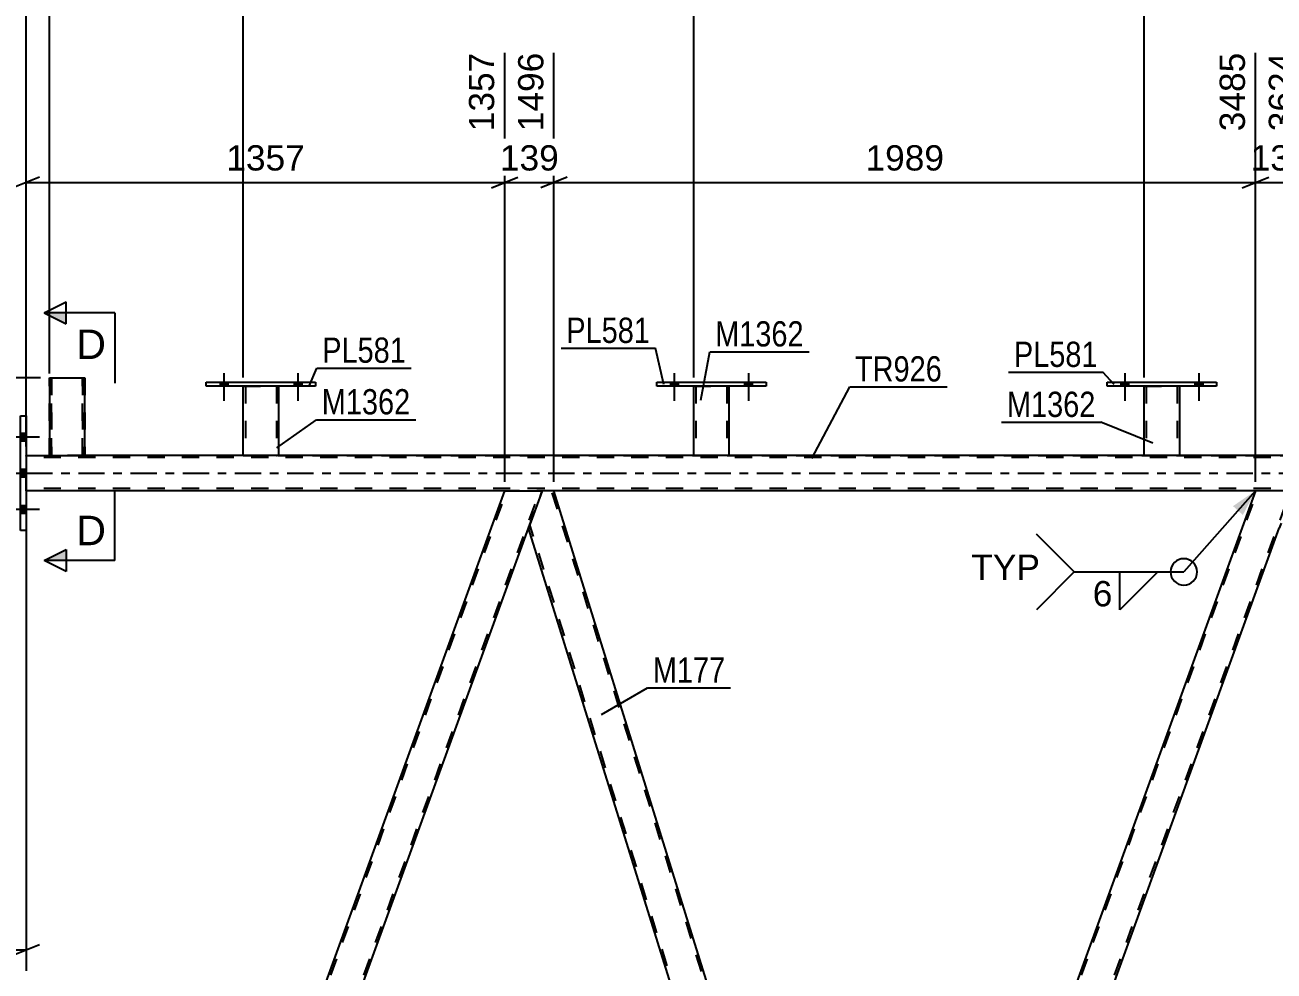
# Model space of a CAD drawing. Header units: millimetres. Extents: x 0 to 841, y 0 to 594.
# Drawn here: x 79.4 to 221, y 373 to 480.2 of the extents above; entities that cross this region are included whole.
import ezdxf

# ---------------------------------------------------------------- set-up
doc = ezdxf.new("R2010")
doc.units = ezdxf.units.MM
doc.linetypes.add('DXK_LINE_DOT2', pattern=[3.9198, 1.9599, -1.9599])
doc.linetypes.add('DXK_LINE_DOT3', pattern=[5.9187, 2.979, -0.9799, 0.9799, -0.9799])
doc.styles.add('Arial', font='arial.ttf', dxfattribs={"height": 0.2})
doc.styles.add('Arial Narrow', font='ARIALN.TTF', dxfattribs={"height": 0.2})

# ---------------------------------------------------------------- blocks, each defined once
blk = doc.blocks.new('Bolt-717034235-3605 - 3600')
at = {"linetype": 'Continuous'}
for points in [[(152.59, 439.28), (153.47, 439.28), (153.47, 439.76), (152.59, 439.76)], [(160.99, 439.28), (161.87, 439.28), (161.87, 439.76), (160.99, 439.76)]]:
    blk.add_hatch(color=1, dxfattribs=at).paths.add_polyline_path(points)
at = {"color": 1, "linetype": 'Continuous'}
for p, q in [((153.03, 440.76), (153.03, 437.64)), ((161.43, 440.76), (161.43, 437.64)), ((152.59, 439.76), (152.59, 439.28)), ((153.47, 439.76), (153.47, 439.28)), ((160.99, 439.76), (160.99, 439.28)), ((161.87, 439.76), (161.87, 439.28))]:
    blk.add_line(p, q, dxfattribs=at)
blk = doc.blocks.new('Bolt-717034235-3602 - 3600')
at = {"linetype": 'Continuous'}
for points in [[(101.51, 439.28), (102.39, 439.28), (102.39, 439.76), (101.51, 439.76)], [(109.91, 439.28), (110.79, 439.28), (110.79, 439.76), (109.91, 439.76)]]:
    blk.add_hatch(color=1, dxfattribs=at).paths.add_polyline_path(points)
at = {"color": 1, "linetype": 'Continuous'}
for p, q in [((101.95, 440.76), (101.95, 437.64)), ((110.35, 440.76), (110.35, 437.64)), ((101.51, 439.76), (101.51, 439.28)), ((102.39, 439.76), (102.39, 439.28)), ((109.91, 439.76), (109.91, 439.28)), ((110.79, 439.76), (110.79, 439.28))]:
    blk.add_line(p, q, dxfattribs=at)
blk = doc.blocks.new('Bolt-717034235-3603 - 3600')
at = {"linetype": 'Continuous'}
for points in [[(101.51, 439.28), (102.39, 439.28), (102.39, 439.76), (101.51, 439.76)], [(109.91, 439.28), (110.79, 439.28), (110.79, 439.76), (109.91, 439.76)]]:
    blk.add_hatch(color=1, dxfattribs=at).paths.add_polyline_path(points)
at = {"color": 1, "linetype": 'Continuous'}
for p, q in [((101.95, 440.76), (101.95, 437.64)), ((110.35, 440.76), (110.35, 437.64)), ((101.51, 439.76), (101.51, 439.28)), ((102.39, 439.76), (102.39, 439.28)), ((109.91, 439.76), (109.91, 439.28)), ((110.79, 439.76), (110.79, 439.28))]:
    blk.add_line(p, q, dxfattribs=at)
blk = doc.blocks.new('Bolt-717034235-3604 - 3600')
at = {"linetype": 'Continuous'}
for points in [[(152.59, 439.28), (153.47, 439.28), (153.47, 439.76), (152.59, 439.76)], [(160.99, 439.28), (161.87, 439.28), (161.87, 439.76), (160.99, 439.76)]]:
    blk.add_hatch(color=1, dxfattribs=at).paths.add_polyline_path(points)
at = {"color": 1, "linetype": 'Continuous'}
for p, q in [((153.03, 440.76), (153.03, 437.64)), ((161.43, 440.76), (161.43, 437.64)), ((152.59, 439.76), (152.59, 439.28)), ((153.47, 439.76), (153.47, 439.28)), ((160.99, 439.76), (160.99, 439.28)), ((161.87, 439.76), (161.87, 439.28))]:
    blk.add_line(p, q, dxfattribs=at)
blk = doc.blocks.new('Part-717034235-3670 - 3600')
at = {"color": 2, "linetype": 'Continuous'}
for p, q in [((155.23, 431.44), (155.23, 439.28)), ((159.23, 439.28), (159.23, 431.44)), ((159.19, 431.44), (155.23, 431.44)), ((159.23, 431.44), (159.19, 431.44))]:
    blk.add_line(p, q, dxfattribs=at)
at = {"color": 7, "linetype": 'DXK_LINE_DOT2'}
for p, q in [((155.23, 439.28), (159.23, 439.28)), ((155.23, 439.28), (155.23, 439.28)), ((155.23, 439.28), (155.23, 439.28)), ((155.47, 439.28), (155.47, 431.44)), ((158.99, 439.28), (158.99, 431.44)), ((159.23, 439.28), (159.23, 439.28)), ((159.23, 439.28), (159.23, 439.28)), ((158.97, 431.44), (158.99, 431.44))]:
    blk.add_line(p, q, dxfattribs=at)
blk = doc.blocks.new('Bolt-717034235-3606 - 3600')
at = {"linetype": 'Continuous'}
for points in [[(203.67, 439.28), (204.55, 439.28), (204.55, 439.76), (203.67, 439.76)], [(212.07, 439.28), (212.95, 439.28), (212.95, 439.76), (212.07, 439.76)]]:
    blk.add_hatch(color=1, dxfattribs=at).paths.add_polyline_path(points)
at = {"color": 1, "linetype": 'Continuous'}
for p, q in [((204.11, 440.76), (204.11, 437.64)), ((212.51, 440.76), (212.51, 437.64)), ((203.67, 439.76), (203.67, 439.28)), ((204.55, 439.76), (204.55, 439.28)), ((212.07, 439.76), (212.07, 439.28)), ((212.95, 439.76), (212.95, 439.28))]:
    blk.add_line(p, q, dxfattribs=at)
blk = doc.blocks.new('Bolt-717034235-3607 - 3600')
at = {"linetype": 'Continuous'}
for points in [[(203.67, 439.28), (204.55, 439.28), (204.55, 439.76), (203.67, 439.76)], [(212.07, 439.28), (212.95, 439.28), (212.95, 439.76), (212.07, 439.76)]]:
    blk.add_hatch(color=1, dxfattribs=at).paths.add_polyline_path(points)
at = {"color": 1, "linetype": 'Continuous'}
for p, q in [((204.11, 440.76), (204.11, 437.64)), ((212.51, 440.76), (212.51, 437.64)), ((203.67, 439.76), (203.67, 439.28)), ((204.55, 439.76), (204.55, 439.28)), ((212.07, 439.76), (212.07, 439.28)), ((212.95, 439.76), (212.95, 439.28))]:
    blk.add_line(p, q, dxfattribs=at)
blk = doc.blocks.new('Part-717034235-3675 - 3600')
at = {"color": 2, "linetype": 'Continuous'}
for p, q in [((202.11, 439.28), (202.11, 439.76)), ((202.11, 439.76), (214.51, 439.76)), ((214.51, 439.28), (202.11, 439.28)), ((214.51, 439.76), (214.51, 439.28))]:
    blk.add_line(p, q, dxfattribs=at)
blk = doc.blocks.new('Part-717034235-3680 - 3600')
at = {"color": 2, "linetype": 'Continuous'}
for p, q in [((206.31, 431.44), (206.31, 439.28)), ((210.31, 439.28), (210.31, 431.44)), ((210.27, 431.44), (206.31, 431.44)), ((210.31, 431.44), (210.27, 431.44))]:
    blk.add_line(p, q, dxfattribs=at)
at = {"color": 7, "linetype": 'DXK_LINE_DOT2'}
for p, q in [((206.31, 439.28), (210.31, 439.28)), ((206.31, 439.28), (206.31, 439.28)), ((206.31, 439.28), (206.31, 439.28)), ((206.55, 439.28), (206.55, 431.44)), ((210.07, 439.28), (210.07, 431.44)), ((210.31, 439.28), (210.31, 439.28)), ((210.31, 439.28), (210.31, 439.28)), ((210.05, 431.44), (210.07, 431.44))]:
    blk.add_line(p, q, dxfattribs=at)
blk = doc.blocks.new('Part-717034235-3630 - 3600')
at = {"color": 2, "linetype": 'Continuous'}
for p, q in [((82.17, 440.24), (82.17, 440.24)), ((82.17, 440.24), (82.17, 431.44)), ((82.17, 440.24), (86.17, 440.24)), ((86.17, 440.24), (86.17, 440.24)), ((86.17, 431.44), (86.17, 440.24)), ((82.17, 431.44), (82.17, 431.44)), ((82.17, 431.44), (86.14, 431.44)), ((86.17, 431.44), (86.14, 431.44)), ((86.17, 431.44), (86.17, 431.44))]:
    blk.add_line(p, q, dxfattribs=at)
at = {"color": 7, "linetype": 'DXK_LINE_DOT2'}
for p, q in [((82.17, 431.44), (82.17, 440.24)), ((82.17, 440.24), (82.17, 440.24)), ((82.21, 440.24), (82.21, 440.24)), ((82.31, 440.24), (82.31, 440.24)), ((82.41, 440.24), (82.41, 440.24)), ((82.41, 431.44), (82.41, 440.24)), ((82.41, 440.24), (82.41, 431.44)), ((82.41, 440.24), (82.43, 440.24)), ((82.41, 440.24), (82.43, 440.24)), ((82.43, 440.24), (82.47, 440.24)), ((82.43, 440.24), (82.47, 440.24)), ((82.47, 440.24), (82.47, 440.24)), ((82.47, 440.24), (82.48, 440.24)), ((82.65, 440.24), (82.65, 440.24)), ((82.65, 440.24), (82.65, 440.24)), ((85.93, 431.44), (85.93, 440.24)), ((85.93, 440.24), (85.93, 431.44)), ((86.17, 440.24), (86.17, 431.44)), ((82.17, 431.44), (82.17, 431.44)), ((82.21, 431.44), (82.65, 431.44)), ((82.41, 431.44), (82.41, 431.44)), ((82.65, 431.44), (82.65, 431.44)), ((82.65, 431.44), (82.65, 431.44)), ((85.92, 431.44), (85.93, 431.44)), ((85.92, 431.44), (85.93, 431.44)), ((85.93, 431.44), (85.93, 431.44)), ((86.17, 431.44), (86.17, 431.44))]:
    blk.add_line(p, q, dxfattribs=at)
blk = doc.blocks.new('Part-717034235-3645 - 3600')
at = {"color": 2, "linetype": 'Continuous'}
for p, q in [((99.95, 439.28), (99.95, 439.76)), ((99.95, 439.76), (112.35, 439.76)), ((112.35, 439.28), (99.95, 439.28)), ((112.35, 439.76), (112.35, 439.28))]:
    blk.add_line(p, q, dxfattribs=at)
blk = doc.blocks.new('Part-717034235-3660 - 3600')
at = {"color": 2, "linetype": 'Continuous'}
for p, q in [((104.15, 431.44), (104.15, 439.28)), ((108.15, 439.28), (108.15, 431.44)), ((108.11, 431.44), (104.15, 431.44)), ((108.15, 431.44), (108.11, 431.44))]:
    blk.add_line(p, q, dxfattribs=at)
at = {"color": 7, "linetype": 'DXK_LINE_DOT2'}
for p, q in [((104.15, 439.28), (108.15, 439.28)), ((104.15, 439.28), (104.15, 439.28)), ((104.15, 439.28), (104.15, 439.28)), ((104.39, 439.28), (104.39, 431.44)), ((107.91, 439.28), (107.91, 431.44)), ((108.15, 439.28), (108.15, 439.28)), ((108.15, 439.28), (108.15, 439.28)), ((107.89, 431.44), (107.91, 431.44))]:
    blk.add_line(p, q, dxfattribs=at)
blk = doc.blocks.new('Part-717034235-3665 - 3600')
at = {"color": 2, "linetype": 'Continuous'}
for p, q in [((151.03, 439.28), (151.03, 439.76)), ((151.03, 439.76), (163.43, 439.76)), ((163.43, 439.28), (151.03, 439.28)), ((163.43, 439.76), (163.43, 439.28))]:
    blk.add_line(p, q, dxfattribs=at)
blk = doc.blocks.new('Part-717034235-3938 - 3600')
at = {"color": 7, "linetype": 'DXK_LINE_DOT2'}
for p, q in [((175.07, 306.22), (219.19, 427.44)), ((178.82, 306.22), (222.94, 427.44)), ((223.19, 427.44), (221.64, 423.19)), ((174.81, 306.22), (176.57, 311.04)), ((179.07, 306.22), (180.83, 311.04)), ((179.07, 306.22), (174.81, 306.22))]:
    blk.add_line(p, q, dxfattribs=at)
at = {"color": 2, "linetype": 'Continuous'}
for p, q in [((218.94, 427.44), (176.57, 311.04)), ((223.19, 427.44), (218.94, 427.44)), ((180.83, 311.04), (221.64, 423.19))]:
    blk.add_line(p, q, dxfattribs=at)
blk = doc.blocks.new('Part-717034235-3847 - 3600')
at = {"color": 2, "linetype": 'Continuous'}
for p, q in [((79.53, 431.44), (82.17, 431.44)), ((104.15, 431.44), (86.17, 431.44)), ((155.23, 431.44), (108.15, 431.44)), ((206.31, 431.44), (159.23, 431.44)), ((257.39, 431.44), (210.31, 431.44)), ((133.8, 427.44), (79.53, 427.44)), ((218.94, 427.44), (139.38, 427.44))]:
    blk.add_line(p, q, dxfattribs=at)
at = {"color": 7, "linetype": 'DXK_LINE_DOT2'}
for p, q in [((79.53, 427.44), (79.53, 431.44)), ((742, 431.2), (79.53, 431.2)), ((86.17, 431.44), (82.17, 431.44)), ((104.15, 431.44), (742, 431.44)), ((108.15, 431.44), (104.15, 431.44)), ((159.23, 431.44), (155.23, 431.44)), ((210.31, 431.44), (206.31, 431.44)), ((742, 427.68), (79.53, 427.68)), ((139.38, 427.44), (133.8, 427.44)), ((734, 427.44), (218.94, 427.44)), ((224.51, 427.44), (218.94, 427.44))]:
    blk.add_line(p, q, dxfattribs=at)
at = {"color": 7, "linetype": 'DXK_LINE_DOT3'}
blk.add_line((79.53, 429.44), (742, 429.44), dxfattribs=at)
blk = doc.blocks.new('Part-717034235-3907 - 3600')
at = {"color": 2, "linetype": 'Continuous'}
for p, q in [((78.89, 435.94), (79.53, 435.94)), ((78.89, 422.94), (78.89, 435.94)), ((79.53, 435.94), (79.53, 422.94)), ((79.53, 422.94), (78.89, 422.94))]:
    blk.add_line(p, q, dxfattribs=at)
blk = doc.blocks.new('Part-717034235-3928 - 3600')
at = {"color": 2, "linetype": 'Continuous'}
for p, q in [((138.06, 427.44), (136.51, 423.19)), ((139.38, 427.44), (138.06, 427.44)), ((175.66, 311.04), (139.38, 427.44)), ((171.47, 311.04), (136.51, 423.19))]:
    blk.add_line(p, q, dxfattribs=at)
at = {"color": 7, "linetype": 'DXK_LINE_DOT2'}
for p, q in [((175.94, 309.32), (139.12, 427.44)), ((173.22, 306.22), (136.65, 423.56)), ((172.97, 306.22), (171.47, 311.04)), ((176.08, 309.69), (175.66, 311.04)), ((174.81, 306.22), (176.08, 309.69)), ((172.97, 306.22), (174.81, 306.22))]:
    blk.add_line(p, q, dxfattribs=at)
blk = doc.blocks.new('Part-717034235-3933 - 3600')
at = {"color": 2, "linetype": 'Continuous'}
for p, q in [((89.68, 306.22), (133.8, 427.44)), ((133.8, 427.44), (138.06, 427.44)), ((93.94, 306.22), (136.51, 423.19))]:
    blk.add_line(p, q, dxfattribs=at)
at = {"color": 7, "linetype": 'DXK_LINE_DOT2'}
for p, q in [((89.94, 306.22), (134.06, 427.44)), ((93.68, 306.22), (137.8, 427.44)), ((136.51, 423.19), (138.06, 427.44)), ((93.94, 306.22), (89.68, 306.22))]:
    blk.add_line(p, q, dxfattribs=at)
blk = doc.blocks.new('Bolt-717034235-3983 - 3600')
at = {"linetype": 'Continuous'}
for points in [[(79.53, 433.1), (79.53, 433.98), (78.89, 433.98), (78.89, 433.1)], [(79.53, 433.1), (79.53, 433.98), (78.89, 433.98), (78.89, 433.1)], [(79.53, 433.1), (79.53, 433.98), (78.89, 433.98), (78.89, 433.1)], [(79.53, 429), (79.53, 429.88), (78.89, 429.88), (78.89, 429)], [(79.53, 429), (79.53, 429.88), (78.89, 429.88), (78.89, 429)], [(79.53, 424.9), (79.53, 425.78), (78.89, 425.78), (78.89, 424.9)], [(79.53, 424.9), (79.53, 425.78), (78.89, 425.78), (78.89, 424.9)], [(79.53, 424.9), (79.53, 425.78), (78.89, 425.78), (78.89, 424.9)]]:
    blk.add_hatch(color=1, dxfattribs=at).paths.add_polyline_path(points)
at = {"color": 1, "linetype": 'Continuous'}
for p, q in [((77.73, 433.54), (81.05, 433.54)), ((77.73, 433.54), (81.05, 433.54)), ((77.73, 433.54), (81.05, 433.54)), ((78.89, 433.98), (79.53, 433.98)), ((78.89, 433.98), (79.53, 433.98)), ((78.89, 433.98), (79.53, 433.98)), ((78.89, 433.1), (79.53, 433.1)), ((78.89, 433.1), (79.53, 433.1)), ((78.89, 433.1), (79.53, 433.1)), ((77.73, 429.44), (81.05, 429.44)), ((77.73, 429.44), (81.05, 429.44)), ((78.89, 429.88), (79.53, 429.88)), ((78.89, 429.88), (79.53, 429.88)), ((78.89, 429), (79.53, 429)), ((78.89, 429), (79.53, 429)), ((77.73, 425.34), (81.05, 425.34)), ((77.73, 425.34), (81.05, 425.34)), ((77.73, 425.34), (81.05, 425.34)), ((78.89, 425.78), (79.53, 425.78)), ((78.89, 425.78), (79.53, 425.78)), ((78.89, 425.78), (79.53, 425.78)), ((78.89, 424.9), (79.53, 424.9)), ((78.89, 424.9), (79.53, 424.9)), ((78.89, 424.9), (79.53, 424.9))]:
    blk.add_line(p, q, dxfattribs=at)
blk = doc.blocks.new('StraightDimension-717034235-17335 - 3600')
at = {"color": 7, "linetype": 'Continuous'}
for p, q in [((133.8, 428.44), (133.8, 477.09)), ((79.53, 432.44), (79.53, 465.91)), ((81.03, 462.99), (78.03, 461.79)), ((79.53, 462.39), (133.8, 462.39)), ((132.3, 461.79), (135.3, 462.99))]:
    blk.add_line(p, q, dxfattribs=at)
at = {"color": 0}
blk.add_wipeout([(111.71, 463.14), (111.71, 467.34), (101.62, 467.34), (101.62, 463.14)], dxfattribs=at)
at = {"color": 3, "style": 'Arial'}
blk.add_text('1357', height=2.865, dxfattribs=at).set_placement((102.22, 463.74))
at = {"color": 0, "linetype": 'Continuous'}
for points in [[(133.2, 477.69), (129, 477.69), (129, 467.59), (133.2, 467.59)], [(78.93, 466.51), (74.73, 466.51), (74.73, 463.09), (78.93, 463.09)]]:
    blk.add_wipeout(points, dxfattribs=at)
at = {"color": 3, "linetype": 'Continuous', "style": 'Arial'}
for s, height, p in [('1357', 2.865, (132.6, 468.19)), ('0', 2.87, (78.33, 463.69))]:
    blk.add_text(s, height=height, rotation=90.0002, dxfattribs=at).set_placement(p)
blk = doc.blocks.new('StraightDimension-717034235-17142 - 3600')
at = {"color": 7, "linetype": 'Continuous'}
for p, q in [((82.17, 440.73), (82.17, 500.51)), ((104.15, 440.28), (104.15, 494.64)), ((83.67, 487.27), (80.67, 486.07)), ((82.17, 486.67), (104.15, 486.67)), ((102.65, 486.07), (105.65, 487.27))]:
    blk.add_line(p, q, dxfattribs=at)
at = {"color": 0}
blk.add_wipeout([(97.1, 487.42), (97.1, 491.62), (89.23, 491.62), (89.23, 487.42)], dxfattribs=at)
at = {"color": 3, "style": 'Arial'}
blk.add_text('549', height=2.865, dxfattribs=at).set_placement((89.83, 488.02))
at = {"color": 0, "linetype": 'Continuous'}
blk.add_wipeout([(103.55, 495.24), (99.35, 495.24), (99.35, 487.37), (103.55, 487.37)], dxfattribs=at)
at = {"color": 3, "linetype": 'Continuous', "style": 'Arial'}
blk.add_text('615', height=2.865, rotation=90.0002, dxfattribs=at).set_placement((102.95, 487.97))
blk = doc.blocks.new('StraightDimension-717034235-4157 - 3600')
at = {"color": 7, "linetype": 'Continuous'}
blk.add_line((81.17, 440.24), (22.04, 440.24), dxfattribs=at)
blk = doc.blocks.new('StraightDimension-717034235-4171 - 3600')
at = {"color": 7, "linetype": 'Continuous'}
for p, q in [((79.53, 426.44), (79.53, 372.99)), ((61.11, 307.22), (61.11, 378.24)), ((62.61, 375.99), (59.61, 374.79)), ((61.11, 375.39), (79.53, 375.39)), ((78.03, 374.79), (81.03, 375.99))]:
    blk.add_line(p, q, dxfattribs=at)
at = {"color": 0}
blk.add_wipeout([(74.58, 376.14), (74.58, 380.34), (66.07, 380.34), (66.07, 376.14)], dxfattribs=at)
at = {"color": 3, "style": 'Arial Narrow'}
blk.add_text('1431', height=2.863, dxfattribs=at).set_placement((66.67, 376.74))
blk = doc.blocks.new('StraightDimension-717034235-17140 - 3600')
at = {"color": 7, "linetype": 'Continuous'}
for p, q in [((155.23, 440.28), (155.23, 496.86)), ((206.31, 440.28), (206.31, 496.86)), ((156.73, 487.27), (153.73, 486.07)), ((155.23, 486.67), (206.31, 486.67)), ((204.81, 486.07), (207.81, 487.27))]:
    blk.add_line(p, q, dxfattribs=at)
at = {"color": 0}
blk.add_wipeout([(185.82, 487.42), (185.82, 491.62), (175.72, 491.62), (175.72, 487.42)], dxfattribs=at)
at = {"color": 3, "style": 'Arial'}
blk.add_text('1277', height=2.865, dxfattribs=at).set_placement((176.32, 488.02))
at = {"color": 0, "linetype": 'Continuous'}
blk.add_wipeout([(205.71, 497.46), (201.51, 497.46), (201.51, 487.37), (205.71, 487.37)], dxfattribs=at)
at = {"color": 3, "linetype": 'Continuous', "style": 'Arial'}
blk.add_text('3170', height=2.865, rotation=90.0002, dxfattribs=at).set_placement((205.11, 487.97))
blk = doc.blocks.new('StraightDimension-717034235-17139 - 3600')
at = {"color": 7, "linetype": 'Continuous'}
for p, q in [((206.31, 440.28), (206.31, 496.86)), ((257.39, 440.28), (257.39, 496.86)), ((207.81, 487.27), (204.81, 486.07)), ((206.31, 486.67), (257.39, 486.67)), ((255.89, 486.07), (258.89, 487.27))]:
    blk.add_line(p, q, dxfattribs=at)
at = {"color": 0}
blk.add_wipeout([(236.9, 487.42), (236.9, 491.62), (226.8, 491.62), (226.8, 487.42)], dxfattribs=at)
at = {"color": 3, "style": 'Arial'}
blk.add_text('1277', height=2.865, dxfattribs=at).set_placement((227.4, 488.02))
at = {"color": 0, "linetype": 'Continuous'}
blk.add_wipeout([(256.79, 497.46), (252.59, 497.46), (252.59, 487.37), (256.79, 487.37)], dxfattribs=at)
at = {"color": 3, "linetype": 'Continuous', "style": 'Arial'}
blk.add_text('4447', height=2.865, rotation=90.0002, dxfattribs=at).set_placement((256.19, 487.97))
blk = doc.blocks.new('StraightDimension-717034235-17141 - 3600')
at = {"color": 7, "linetype": 'Continuous'}
for p, q in [((155.23, 440.28), (155.23, 496.86)), ((104.15, 440.28), (104.15, 494.64)), ((105.65, 487.27), (102.65, 486.07)), ((104.15, 486.67), (155.23, 486.67)), ((153.73, 486.07), (156.73, 487.27))]:
    blk.add_line(p, q, dxfattribs=at)
at = {"color": 0}
blk.add_wipeout([(134.74, 487.42), (134.74, 491.62), (124.64, 491.62), (124.64, 487.42)], dxfattribs=at)
at = {"color": 3, "style": 'Arial'}
blk.add_text('1277', height=2.865, dxfattribs=at).set_placement((125.24, 488.02))
at = {"color": 0, "linetype": 'Continuous'}
blk.add_wipeout([(154.63, 497.46), (150.43, 497.46), (150.43, 487.37), (154.63, 487.37)], dxfattribs=at)
at = {"color": 3, "linetype": 'Continuous', "style": 'Arial'}
blk.add_text('1892', height=2.865, rotation=90.0002, dxfattribs=at).set_placement((154.03, 487.97))
blk = doc.blocks.new('StraightDimension-717034235-17143 - 3600')
at = {"color": 7, "linetype": 'Continuous'}
for p, q in [((82.17, 440.73), (82.17, 500.51)), ((79.53, 432.44), (79.53, 494.69)), ((78.03, 486.07), (81.03, 487.27)), ((79.53, 486.67), (82.17, 486.67)), ((83.67, 487.27), (80.67, 486.07))]:
    blk.add_line(p, q, dxfattribs=at)
at = {"color": 0, "linetype": 'Continuous'}
blk.add_wipeout([(81.57, 501.11), (77.37, 501.11), (77.37, 495.47), (81.57, 495.47)], dxfattribs=at)
at = {"color": 0}
blk.add_wipeout([(83.68, 487.42), (83.68, 491.62), (78.03, 491.62), (78.03, 487.42)], dxfattribs=at)
at = {"color": 3, "linetype": 'Continuous', "style": 'Arial'}
blk.add_text('66', height=2.865, rotation=90.0002, dxfattribs=at).set_placement((80.97, 496.07))
at = {"color": 3, "style": 'Arial'}
blk.add_text('66', height=2.865, dxfattribs=at).set_placement((78.63, 488.02))
at = {"color": 0, "linetype": 'Continuous'}
blk.add_wipeout([(78.93, 495.29), (74.73, 495.29), (74.73, 491.87), (78.93, 491.87)], dxfattribs=at)
at = {"color": 3, "linetype": 'Continuous', "style": 'Arial'}
blk.add_text('0', height=2.87, rotation=90.0002, dxfattribs=at).set_placement((78.33, 492.47))
blk = doc.blocks.new('StraightDimension-717034235-17332 - 3600')
at = {"color": 7, "linetype": 'Continuous'}
for p, q in [((218.94, 428.44), (218.94, 477.09)), ((224.51, 428.44), (224.51, 477.09)), ((217.44, 461.79), (220.44, 462.99)), ((218.94, 462.39), (224.51, 462.39)), ((226.01, 462.99), (223.01, 461.79))]:
    blk.add_line(p, q, dxfattribs=at)
at = {"color": 0}
blk.add_wipeout([(225.66, 463.14), (225.66, 467.34), (217.79, 467.34), (217.79, 463.14)], dxfattribs=at)
at = {"color": 3, "style": 'Arial'}
blk.add_text('139', height=2.865, dxfattribs=at).set_placement((218.39, 463.74))
at = {"color": 0, "linetype": 'Continuous'}
blk.add_wipeout([(223.91, 477.69), (219.71, 477.69), (219.71, 467.59), (223.91, 467.59)], dxfattribs=at)
at = {"color": 3, "linetype": 'Continuous', "style": 'Arial'}
blk.add_text('3624', height=2.865, rotation=90.0002, dxfattribs=at).set_placement((223.31, 468.19))
blk = doc.blocks.new('StraightDimension-717034235-17333 - 3600')
at = {"color": 7, "linetype": 'Continuous'}
for p, q in [((139.38, 428.44), (139.38, 477.09)), ((218.94, 428.44), (218.94, 477.09)), ((140.88, 462.99), (137.88, 461.79)), ((139.38, 462.39), (218.94, 462.39)), ((217.44, 461.79), (220.44, 462.99))]:
    blk.add_line(p, q, dxfattribs=at)
at = {"color": 0}
blk.add_wipeout([(184.2, 463.14), (184.2, 467.34), (174.11, 467.34), (174.11, 463.14)], dxfattribs=at)
at = {"color": 3, "style": 'Arial'}
blk.add_text('1989', height=2.865, dxfattribs=at).set_placement((174.71, 463.74))
at = {"color": 0, "linetype": 'Continuous'}
blk.add_wipeout([(218.33, 477.69), (214.13, 477.69), (214.13, 467.59), (218.33, 467.59)], dxfattribs=at)
at = {"color": 3, "linetype": 'Continuous', "style": 'Arial'}
blk.add_text('3485', height=2.865, rotation=90.0002, dxfattribs=at).set_placement((217.74, 468.19))
blk = doc.blocks.new('StraightDimension-717034235-17334 - 3600')
at = {"color": 7, "linetype": 'Continuous'}
for p, q in [((133.8, 428.44), (133.8, 477.09)), ((139.38, 428.44), (139.38, 477.09)), ((132.3, 461.79), (135.3, 462.99)), ((133.8, 462.39), (139.38, 462.39)), ((140.88, 462.99), (137.88, 461.79))]:
    blk.add_line(p, q, dxfattribs=at)
at = {"color": 0}
blk.add_wipeout([(140.52, 463.14), (140.52, 467.34), (132.65, 467.34), (132.65, 463.14)], dxfattribs=at)
at = {"color": 3, "style": 'Arial'}
blk.add_text('139', height=2.865, dxfattribs=at).set_placement((133.25, 463.74))
at = {"color": 0, "linetype": 'Continuous'}
blk.add_wipeout([(138.78, 477.69), (134.58, 477.69), (134.58, 467.59), (138.78, 467.59)], dxfattribs=at)
at = {"color": 3, "linetype": 'Continuous', "style": 'Arial'}
blk.add_text('1496', height=2.865, rotation=90.0002, dxfattribs=at).set_placement((138.18, 468.19))
blk = doc.blocks.new('Mark-717034235-3666 - 3600')
at = {"color": 0}
blk.add_wipeout([(167.71, 443.79), (167.71, 446.79), (157.66, 446.79), (157.66, 443.79)], dxfattribs=at)
blk.add_wipeout([(167.71, 443.79), (167.71, 446.79), (157.66, 446.79), (157.66, 443.79)], dxfattribs=at)
at = {"color": 30, "linetype": 'Continuous'}
for p, q in [((156.04, 437.7), (157.06, 443.19)), ((157.06, 443.19), (168.31, 443.19))]:
    blk.add_line(p, q, dxfattribs=at)
at = {"color": 3, "style": 'Arial Narrow'}
blk.add_text('M1362', height=2.863, dxfattribs=at).set_placement((157.66, 443.79))
blk = doc.blocks.new('Mark-717034235-3671 - 3600')
at = {"color": 0}
blk.add_wipeout([(201.04, 441.47), (201.04, 444.47), (191.54, 444.47), (191.54, 441.47)], dxfattribs=at)
blk.add_wipeout([(201.04, 441.47), (201.04, 444.47), (191.54, 444.47), (191.54, 441.47)], dxfattribs=at)
at = {"color": 30, "linetype": 'Continuous'}
for p in [(190.94, 440.87), (202.91, 439.49)]:
    blk.add_line(p, (201.64, 440.87), dxfattribs=at)
at = {"color": 3, "style": 'Arial Narrow'}
blk.add_text('PL581', height=2.863, dxfattribs=at).set_placement((191.54, 441.47))
blk = doc.blocks.new('Mark-717034235-3676 - 3600')
at = {"color": 0}
blk.add_wipeout([(200.8, 435.8), (200.8, 438.8), (190.75, 438.8), (190.75, 435.8)], dxfattribs=at)
blk.add_wipeout([(200.8, 435.8), (200.8, 438.8), (190.75, 438.8), (190.75, 435.8)], dxfattribs=at)
at = {"color": 30, "linetype": 'Continuous'}
for p in [(190.15, 435.2), (207.29, 432.84)]:
    blk.add_line(p, (201.4, 435.2), dxfattribs=at)
at = {"color": 3, "style": 'Arial Narrow'}
blk.add_text('M1362', height=2.863, dxfattribs=at).set_placement((190.75, 435.8))
blk = doc.blocks.new('Mark-717034235-3641 - 3600')
at = {"color": 0}
blk.add_wipeout([(122.6, 441.94), (122.6, 444.94), (113.1, 444.94), (113.1, 441.94)], dxfattribs=at)
blk.add_wipeout([(122.6, 441.94), (122.6, 444.94), (113.1, 444.94), (113.1, 441.94)], dxfattribs=at)
at = {"color": 30, "linetype": 'Continuous'}
for p, q in [((111.63, 439.28), (112.5, 441.34)), ((112.5, 441.34), (123.2, 441.34))]:
    blk.add_line(p, q, dxfattribs=at)
at = {"color": 3, "style": 'Arial Narrow'}
blk.add_text('PL581', height=2.863, dxfattribs=at).set_placement((113.1, 441.94))
blk = doc.blocks.new('Mark-717034235-3656 - 3600')
at = {"color": 0}
blk.add_wipeout([(123.1, 436.09), (123.1, 439.09), (113.05, 439.09), (113.05, 436.09)], dxfattribs=at)
blk.add_wipeout([(123.1, 436.09), (123.1, 439.09), (113.05, 439.09), (113.05, 436.09)], dxfattribs=at)
at = {"color": 30, "linetype": 'Continuous'}
for p, q in [((107.97, 432.3), (112.45, 435.49)), ((112.45, 435.49), (123.7, 435.49))]:
    blk.add_line(p, q, dxfattribs=at)
at = {"color": 3, "style": 'Arial Narrow'}
blk.add_text('M1362', height=2.863, dxfattribs=at).set_placement((113.05, 436.09))
blk = doc.blocks.new('Mark-717034235-3661 - 3600')
at = {"color": 0}
blk.add_wipeout([(150.28, 444.19), (150.28, 447.19), (140.78, 447.19), (140.78, 444.19)], dxfattribs=at)
blk.add_wipeout([(150.28, 444.19), (150.28, 447.19), (140.78, 447.19), (140.78, 444.19)], dxfattribs=at)
at = {"color": 30, "linetype": 'Continuous'}
for p in [(140.18, 443.59), (151.86, 439.47)]:
    blk.add_line(p, (150.88, 443.59), dxfattribs=at)
at = {"color": 3, "style": 'Arial Narrow'}
blk.add_text('PL581', height=2.863, dxfattribs=at).set_placement((140.78, 444.19))
blk = doc.blocks.new('Mark-717034235-3843 - 3600')
at = {"color": 0}
blk.add_wipeout([(183.38, 439.82), (183.38, 442.82), (173.52, 442.82), (173.52, 439.82)], dxfattribs=at)
blk.add_wipeout([(183.38, 439.82), (183.38, 442.82), (173.52, 442.82), (173.52, 439.82)], dxfattribs=at)
at = {"color": 30, "linetype": 'Continuous'}
for p, q in [((168.61, 431.08), (172.92, 439.22)), ((172.92, 439.22), (183.98, 439.22))]:
    blk.add_line(p, q, dxfattribs=at)
at = {"color": 3, "style": 'Arial Narrow'}
blk.add_text('TR926', height=2.863, dxfattribs=at).set_placement((173.52, 439.82))
blk = doc.blocks.new('Mark-717034235-3924 - 3600')
at = {"color": 0}
blk.add_wipeout([(158.81, 405.68), (158.81, 408.68), (150.59, 408.68), (150.59, 405.68)], dxfattribs=at)
blk.add_wipeout([(158.81, 405.68), (158.81, 408.68), (150.59, 408.68), (150.59, 405.68)], dxfattribs=at)
at = {"color": 30, "linetype": 'Continuous'}
for p, q in [((144.79, 402.08), (149.99, 405.08)), ((149.99, 405.08), (159.41, 405.08))]:
    blk.add_line(p, q, dxfattribs=at)
at = {"color": 3, "style": 'Arial Narrow'}
blk.add_text('M177', height=2.863, dxfattribs=at).set_placement((150.59, 405.68))
blk = doc.blocks.new('SectionMark-717034235-5261 - 3600')
at = {"linetype": 'Continuous'}
for points in [[(84.08, 447.62), (84.08, 446.37), (81.58, 447.62)], [(84.08, 420.76), (84.08, 419.51), (81.58, 419.51)]]:
    blk.add_hatch(color=6, dxfattribs=at).paths.add_polyline_path(points)
at = {"color": 6, "linetype": 'Continuous'}
for p, q in [((81.58, 447.62), (84.08, 448.87)), ((89.58, 447.62), (81.58, 447.62)), ((81.58, 447.62), (84.08, 446.37)), ((84.08, 446.37), (84.08, 448.87)), ((89.58, 447.62), (89.58, 439.62)), ((89.58, 419.51), (89.58, 427.51)), ((81.58, 419.51), (84.08, 420.76)), ((84.08, 420.76), (84.08, 418.26)), ((89.58, 419.51), (81.58, 419.51)), ((84.08, 418.26), (81.58, 419.51))]:
    blk.add_line(p, q, dxfattribs=at)
at = {"color": 0, "linetype": 'Continuous'}
for points in [[(88.58, 442.37), (88.58, 445.87), (85.21, 445.87), (85.21, 442.37)], [(88.58, 421.26), (88.58, 424.76), (85.21, 424.76), (85.21, 421.26)]]:
    blk.add_wipeout(points, dxfattribs=at)
at = {"color": 3, "linetype": 'Continuous', "style": 'Arial'}
for p in [(85.21, 442.37), (85.21, 421.26)]:
    blk.add_text('D', height=3.34, dxfattribs=at).set_placement(p)
blk = doc.blocks.new('WeldMark-717034235-5304 - 3600')
at = {"linetype": 'Continuous'}
blk.add_hatch(color=30, dxfattribs=at).paths.add_polyline_path([(216.39, 425.69), (218.94, 427.44), (217.51, 424.69)])
at = {"color": 30, "linetype": 'Continuous'}
blk.add_line((218.94, 427.44), (210.81, 418.23), dxfattribs=at)
at = {"color": 3, "linetype": 'Continuous'}
for q in [(194.1, 422.51), (194.1, 413.94)]:
    blk.add_line((198.38, 418.23), q, dxfattribs=at)
for start, end in [(90, 270), (270, 90)]:
    blk.add_arc((210.81, 418.23), 1.5, start, end, dxfattribs=at)
at = {"color": 0}
blk.add_wipeout([(202.91, 414.13), (202.91, 417.53), (200.28, 417.53), (200.28, 414.13)], dxfattribs=at)
at = {"color": 30, "linetype": 'Continuous'}
blk.add_line((198.38, 418.23), (210.81, 418.23), dxfattribs=at)
at = {"color": 3, "linetype": 'Continuous'}
for p, q in [((203.57, 418.23), (207.85, 418.23)), ((207.85, 418.23), (203.57, 413.94)), ((203.57, 413.94), (203.57, 418.23))]:
    blk.add_line(p, q, dxfattribs=at)
at = {"color": 3, "style": 'Arial'}
blk.add_text('6', height=2.87, dxfattribs=at).set_placement((200.48, 414.33))
at = {"color": 0, "linetype": 'Continuous'}
blk.add_wipeout([(194.48, 417.33), (194.48, 420.33), (186.71, 420.33), (186.71, 417.33)], dxfattribs=at)
blk.add_wipeout([(194.48, 417.33), (194.48, 420.33), (186.71, 420.33), (186.71, 417.33)], dxfattribs=at)
at = {"color": 3, "linetype": 'Continuous', "style": 'Arial'}
blk.add_text('TYP', height=2.865, dxfattribs=at).set_placement((186.71, 417.33))

msp = doc.modelspace()

# ---------------------------------------------------------------- block references
for name in ['Bolt-717034235-3602 - 3600', 'Bolt-717034235-3603 - 3600', 'Bolt-717034235-3605 - 3600', 'Bolt-717034235-3604 - 3600', 'Bolt-717034235-3606 - 3600', 'Bolt-717034235-3607 - 3600', 'Part-717034235-3630 - 3600', 'Part-717034235-3645 - 3600', 'Part-717034235-3660 - 3600', 'Part-717034235-3665 - 3600', 'Part-717034235-3670 - 3600', 'Part-717034235-3675 - 3600', 'Part-717034235-3680 - 3600', 'Part-717034235-3907 - 3600', 'Bolt-717034235-3983 - 3600', 'Part-717034235-3847 - 3600', 'Part-717034235-3933 - 3600', 'Part-717034235-3928 - 3600', 'Part-717034235-3938 - 3600']:
    msp.add_blockref(name, (0, 0))

# ---------------------------------------------------------------- next in the draw order: block references
for name in ['StraightDimension-717034235-17335 - 3600', 'WeldMark-717034235-5304 - 3600']:
    msp.add_blockref(name, (0, 0))

# ---------------------------------------------------------------- next in the draw order: block references
msp.add_blockref('StraightDimension-717034235-17142 - 3600', (0, 0))

# ---------------------------------------------------------------- next in the draw order: block references
msp.add_blockref('StraightDimension-717034235-4157 - 3600', (0, 0))

# ---------------------------------------------------------------- next in the draw order: block references
for name in ['StraightDimension-717034235-17143 - 3600', 'StraightDimension-717034235-17140 - 3600', 'StraightDimension-717034235-4171 - 3600', 'Mark-717034235-3924 - 3600']:
    msp.add_blockref(name, (0, 0))

# ---------------------------------------------------------------- next in the draw order: block references
for name in ['StraightDimension-717034235-17141 - 3600', 'StraightDimension-717034235-17139 - 3600', 'SectionMark-717034235-5261 - 3600']:
    msp.add_blockref(name, (0, 0))

# ---------------------------------------------------------------- next in the draw order: block references
for name in ['StraightDimension-717034235-17332 - 3600', 'Mark-717034235-3641 - 3600']:
    msp.add_blockref(name, (0, 0))

# ---------------------------------------------------------------- next in the draw order: block references
for name in ['StraightDimension-717034235-17333 - 3600', 'Mark-717034235-3656 - 3600']:
    msp.add_blockref(name, (0, 0))

# ---------------------------------------------------------------- next in the draw order: block references
for name in ['StraightDimension-717034235-17334 - 3600', 'Mark-717034235-3666 - 3600', 'Mark-717034235-3671 - 3600']:
    msp.add_blockref(name, (0, 0))

# ---------------------------------------------------------------- next in the draw order: block references
for name in ['Mark-717034235-3661 - 3600', 'Mark-717034235-3843 - 3600', 'Mark-717034235-3676 - 3600']:
    msp.add_blockref(name, (0, 0))

doc.saveas('drawing.dxf')
